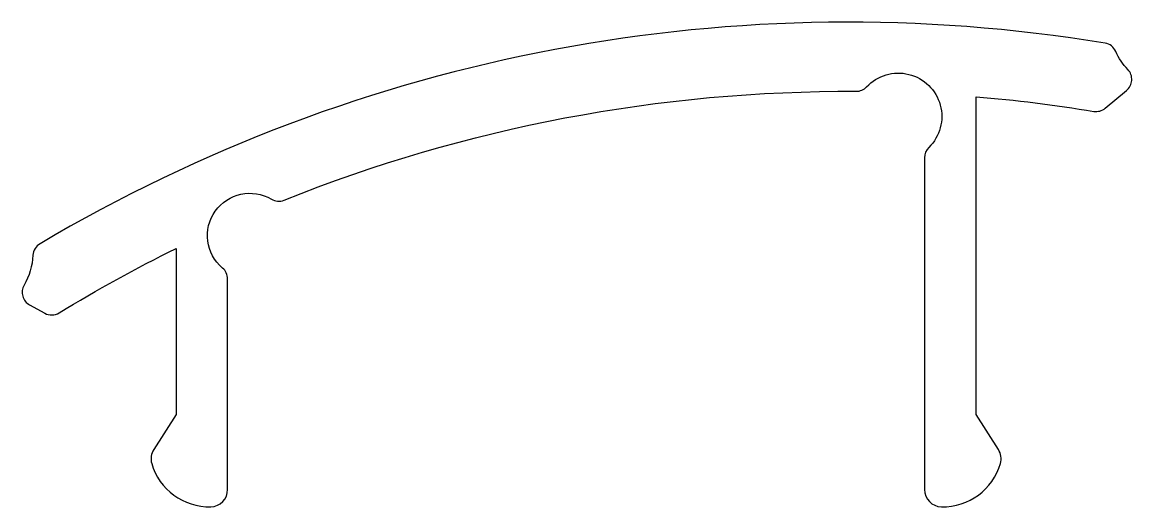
# Model space of a CAD drawing. Header units: millimetres. Extents: x 850.7 to 870, y 810.5 to 818.9.
import ezdxf

# ---------------------------------------------------------------- set-up
doc = ezdxf.new("R2010")
doc.units = ezdxf.units.MM

msp = doc.modelspace()

# ---------------------------------------------------------------- linework, layer by layer
msp.add_lwpolyline([(867.277, 812.061), (867.277, 817.582, -0.019562), (869.318, 817.328, 0.217155), (869.518, 817.383), (869.888, 817.69, 0.432454), (869.911, 818.053, -0.083263), (869.701, 818.368, 0.251573), (869.514, 818.512, 0.17639), (851.022, 815.028, 0.249404), (850.9, 814.828, -0.116048), (850.745, 814.308, 0.419293), (850.842, 813.965), (851.103, 813.822, 0.268802), (851.354, 813.827, -0.022048), (853.384, 814.946), (853.384, 812.061), (852.997, 811.453, 0.212532), (852.961, 811.212, 0.340246), (853.987, 810.459, 0.407479), (854.28, 810.759), (854.28, 814.415, 0.221265), (854.191, 814.606, -0.920121), (855.039, 815.802, 0.23283), (855.259, 815.785, -0.097022), (865.192, 817.676, 0.208225), (865.375, 817.755, -1.018946), (866.455, 816.701, 0.200754), (866.38, 816.522), (866.38, 810.759, 0.407479), (866.673, 810.459, 0.340246), (867.699, 811.212, 0.212532), (867.663, 811.453)], format="xyb", close=True)

doc.saveas('drawing.dxf')
